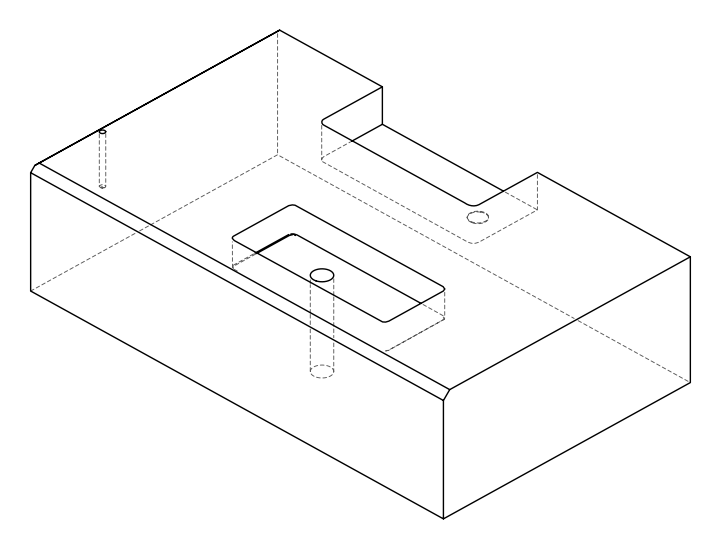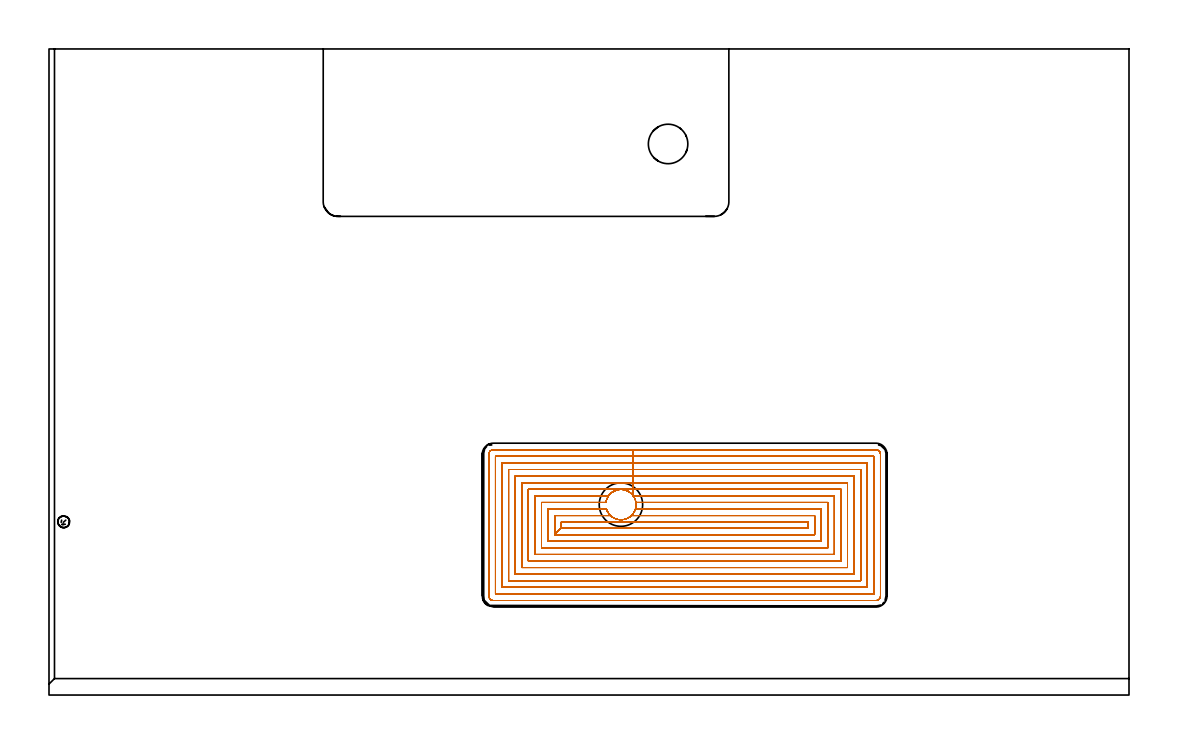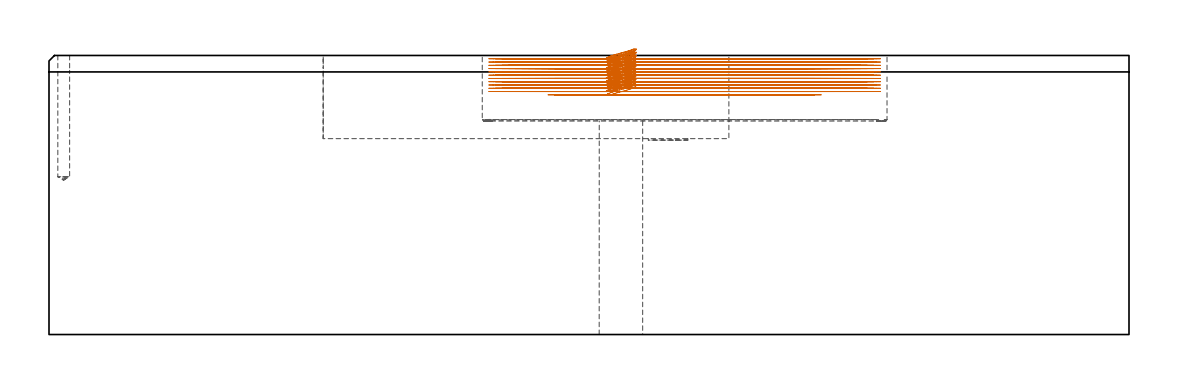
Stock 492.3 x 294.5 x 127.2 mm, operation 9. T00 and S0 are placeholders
(PLAN: 10 operations, 7 tool changes, 281.8 min)
(1 SPOT_DRILL | STEP1HOLE | NXT0321_9005460120000 | 0.06 min | 3551 mm3)
(2 SPOT_DRILL_1 | STEP1POCKET | NXT0321_9005460120000 | 0.03 min | 0 mm3)
(3 DRILL_THROUGH_HOLE_INTO_CENTER | STEP1HOLE | UGT0301_515 | 0.43 min | 10769 mm3)
(4 DRILL_TO_ENLARGE_THROUGH_HOLE | STEP1HOLE | UGT0301_264 | 0.43 min | 24774 mm3)
(5 DRILL_BLIND_HOLE_INTO_CENTER | STEP1POCKET | UGT0301_449 | 0.24 min | 1255 mm3)
(6 INDEXABLE_INSERT_DRILL_BLIND_HOLE_FROM_SOLID | STEP1POCKET_1 | NXT0302_007 | 0.02 min | 9822 mm3)
(7 AREA_MILL | FG_CHAMFER_SURFACE | UGT0205_001 | 2.46 min | 910 mm3)
(8 AREA_MILL_1 | FG_CHAMFER_SURFACE_1 | UGT0205_001 | 12.01 min | 13834 mm3)
(9 MILL_RECTANGULAR_POCKET | POCKET_RECTANGULAR_STRAIGHT | UGT0201_084 | Follow Part, ap 1.5, ae 75% | 178.77 min | 402098 mm3)
(10 MILL_SLOT | SLOT_PARTIAL_RECTANGULAR | NXT0201_011 | Follow Part, ap 3, ae 75% | 87.36 min | 524375 mm3)
(TOOL NXT0321_9005460120000 | NC Spot Drill, 142deg, 12mm, Carbide, Uncoated | D12 PA142 FL30 Z2)
(TOOL UGT0301_515 | Carbide Drill 12.0 mm | D12 PA118 FL101 Z2)
(TOOL UGT0301_264 | Twist Drill 19.8 mm | D19.8 PA118 FL140 Z2)
(TOOL UGT0301_449 | Carbide Drill 5.4 mm | D5.4 PA118 FL57 Z2)
(TOOL NXT0302_007 | Index. Insert Drill 18mm [880-D1800L25-05] | D18 PA176 FL90 Z2)
(TOOL UGT0205_001 | Chamfer Mill 20 x 3 x 45 deg. | D20 FL50 Z2)
(TOOL UGT0201_084 | End mill 6 mm | D6 R1 FL30 Z4)
(TOOL NXT0201_011 | ENDMILL 12mm [2P460-1200-NA 1630] | D12 FL38 Z6)
(OP 9 MILL_RECTANGULAR_POCKET, part 1 of 2)
G17 G21 G94 G90
T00 M6
G54
G17 G0 G90 X267.559 Y87.498 S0 M3
G43 Z137.2 H0
Z130.2
G94 G1 X267.581 Y87.35 Z130.16 F250.
X267.588 Y86.344 Z129.89
X267.45 Y85.346 Z129.62
X267.17 Y84.379 Z129.351
X266.999 Y83.985 Z129.236
X266.589 Y83.21 Z129.001
X266.344 Y82.833 Z128.88
X266.159 Y82.583 Z128.797
X265.618 Y81.961 Z128.576
X265.56 Y81.903 Z128.554
X264.945 Y81.363 Z128.335
X264.708 Y81.185 Z128.255
X264.318 Y80.928 Z128.13
X263.535 Y80.51 Z127.892
X263.323 Y80.416 Z127.83
X263.105 Y80.335 Z127.768
X262.754 Y80.207 Z127.668
X261.858 Y79.995 Z127.421
X260.941 Y79.902 Z127.174
X260.021 Y79.931 Z126.927
X259.163 Y80.069 Z126.694
X258.803 Y80.17 Z126.594
X258.051 Y80.43 Z126.381
X257.944 Y80.475 Z126.35
X257.453 Y80.716 Z126.203
X256.724 Y81.165 Z125.974
X256.005 Y81.745 Z125.726
X255.947 Y81.8 Z125.705
X230.5 F500.
Y73.1
X233.5 Y76.1
X346.
Y78.8
X233.5
Y76.1
X230.5 Y73.1
X349.
Y81.8
X265.443
G0 X267.015 Y84.022 Z130.2
G1 X266.999 Y83.985 Z130.189 F250.
X266.589 Y83.21 Z129.954
X266.344 Y82.833 Z129.834
X266.159 Y82.583 Z129.75
X265.618 Y81.961 Z129.53
X265.56 Y81.903 Z129.507
X264.945 Y81.363 Z129.288
X264.708 Y81.185 Z129.209
X264.318 Y80.928 Z129.084
X263.535 Y80.51 Z128.846
X263.323 Y80.416 Z128.784
X263.105 Y80.335 Z128.721
X262.754 Y80.207 Z128.621
X261.858 Y79.995 Z128.374
X260.941 Y79.902 Z128.128
X260.021 Y79.931 Z127.881
X259.163 Y80.069 Z127.648
X258.803 Y80.17 Z127.548
X258.051 Y80.43 Z127.334
X257.944 Y80.475 Z127.304
X257.453 Y80.716 Z127.157
X256.724 Y81.165 Z126.928
X256.005 Y81.745 Z126.68
X255.922 Y81.823 Z126.65
X255.31 Y82.493 Z126.406
X254.697 Y83.399 Z126.113
X254.439 Y83.907 Z125.96
X254.155 Y84.627 Z125.753
X254.105 Y84.8 Z125.705
X227.5 F500.
Y70.1
X352.
Y84.8
X267.3
G0 X266.519 Y90.48 Z130.2
G1 X266.342 Y90.766 Z130.11 F250.
X265.717 Y91.535 Z129.844
X265.003 Y92.189 Z129.585
X264.243 Y92.718 Z129.337
X263.633 Y93.043 Z129.151
X262.914 Y93.331 Z128.944
X262.56 Y93.45 Z128.844
X261.997 Y93.581 Z128.689
X261.426 Y93.666 Z128.534
X261.052 Y93.685 Z128.434
X260.679 Y93.705 Z128.334
X259.63 Y93.624 Z128.052
X258.828 Y93.438 Z127.831
X258.117 Y93.194 Z127.63
X257.413 Y92.863 Z127.421
X256.713 Y92.428 Z127.201
X256.533 Y92.301 Z127.142
X256.362 Y92.163 Z127.083
X256.074 Y91.93 Z126.983
X255.686 Y91.552 Z126.838
X255.328 Y91.143 Z126.693
X255.093 Y90.817 Z126.585
X254.665 Y90.14 Z126.37
X254.32 Y89.416 Z126.155
X254.179 Y89.073 Z126.056
X253.931 Y88.167 Z125.804
X253.877 Y87.8 Z125.705
X224.5 F500.
Y67.1
X355.
Y87.8
X267.521
G0 X267.57 Y87.423 Z130.2
G1 X267.43 Y88.346 Z129.95 F250.
X267.32 Y88.731 Z129.843
X267.059 Y89.476 Z129.631
X266.758 Y90.096 Z129.446
X266.342 Y90.766 Z129.235
X265.717 Y91.535 Z128.97
X265.003 Y92.189 Z128.71
X264.243 Y92.718 Z128.462
X263.633 Y93.043 Z128.277
X262.914 Y93.331 Z128.069
X262.56 Y93.45 Z127.969
X261.997 Y93.581 Z127.814
X261.426 Y93.666 Z127.66
X261.052 Y93.685 Z127.559
X260.679 Y93.705 Z127.459
X259.63 Y93.624 Z127.177
X258.828 Y93.438 Z126.957
X258.117 Y93.194 Z126.755
X257.413 Y92.863 Z126.547
X256.713 Y92.428 Z126.326
X256.533 Y92.301 Z126.267
X256.362 Y92.163 Z126.208
X256.074 Y91.93 Z126.109
X255.686 Y91.552 Z125.963
X255.328 Y91.143 Z125.818
X255.093 Y90.817 Z125.71
X255.083 Y90.8 Z125.705
X221.5 F500.
Y64.1
X358.
Y90.8
X266.314
Y93.8
X218.5
Y61.1
X361.
Y93.8
X266.314
Y96.8
X215.5
Y58.1
X364.
Y96.8
X266.314
Y99.8
X212.5
Y55.1
X367.
Y99.8
X266.314
Y102.8
X209.5
Y52.1
X370.
Y102.8
X266.314
Y105.8
X206.5
Y49.1
X373.
Y105.8
X266.314
Y108.8
X203.5
Y46.1
X376.
Y108.8
X266.314
Y111.8
X202.5
G3 X200.5 Y109.8 R2.
G1 Y45.1
G3 X202.5 Y43.1 R2.
G1 X377.
G3 X379. Y45.1 R2.
G1 Y109.8
G3 X377. Y111.8 R2.
G1 X266.314
X265.314
G0 X267.56 Y87.498 Z128.705
G1 X267.58 Y87.368 Z128.67 F250.
X267.588 Y86.352 Z128.397
X267.449 Y85.345 Z128.125
X267.166 Y84.369 Z127.853
X266.999 Y83.985 Z127.741
X266.589 Y83.21 Z127.506
X266.344 Y82.833 Z127.385
X266.159 Y82.583 Z127.302
X265.618 Y81.961 Z127.081
X265.56 Y81.903 Z127.059
X264.945 Y81.363 Z126.84
X264.708 Y81.185 Z126.76
X264.318 Y80.928 Z126.635
X263.535 Y80.51 Z126.397
X263.238 Y80.378 Z126.31
X262.93 Y80.274 Z126.223
X262.576 Y80.154 Z126.123
X261.833 Y79.99 Z125.919
X261.077 Y79.908 Z125.715
X260.317 Z125.512
X259.945 Y79.949 Z125.411
X259.573 Y79.989 Z125.311
X259.163 Y80.069 Z125.199
X258.803 Y80.17 Z125.099
X258.051 Y80.43 Z124.886
X257.944 Y80.475 Z124.855
X257.896 Y80.499 Z124.84
X257.453 Y80.716 Z124.708
X256.723 Y81.167 Z124.478
X256.005 Y81.745 Z124.231
X255.947 Y81.8 Z124.21
X230.5 F500.
Y73.1
X233.5 Y76.1
X346.
Y78.8
X233.5
Y76.1
X230.5 Y73.1
X349.
Y81.8
X265.443
G0 X267.015 Y84.021 Z128.705
G1 X266.999 Y83.985 Z128.694 F250.
X266.589 Y83.21 Z128.46
X266.344 Y82.833 Z128.339
X266.159 Y82.583 Z128.255
X265.618 Y81.961 Z128.035
X265.56 Y81.903 Z128.013
X264.945 Y81.363 Z127.794
X264.708 Y81.185 Z127.714
X264.318 Y80.928 Z127.589
X263.535 Y80.51 Z127.351
X263.238 Y80.378 Z127.264
X262.93 Y80.274 Z127.177
X262.576 Y80.154 Z127.077
X261.833 Y79.99 Z126.873
X261.077 Y79.908 Z126.669
X260.317 Z126.465
X259.945 Y79.949 Z126.365
X259.573 Y79.989 Z126.265
X259.163 Y80.069 Z126.153
X258.803 Y80.17 Z126.053
X258.051 Y80.43 Z125.839
X257.944 Y80.475 Z125.809
X257.896 Y80.499 Z125.794
X257.453 Y80.716 Z125.662
X256.723 Y81.167 Z125.432
X256.005 Y81.745 Z125.185
X255.922 Y81.823 Z125.155
X255.31 Y82.493 Z124.911
X254.758 Y83.295 Z124.651
X254.697 Y83.399 Z124.618
X254.439 Y83.907 Z124.466
X254.155 Y84.627 Z124.258
X254.105 Y84.8 Z124.21
X227.5 F500.
Y70.1
X352.
Y84.8
X267.3
G0 X266.52 Y90.479 Z128.705
G1 X266.342 Y90.766 Z128.614 F250.
X265.717 Y91.535 Z128.349
X265.006 Y92.186 Z128.091
X264.243 Y92.719 Z127.841
X264.016 Y92.85 Z127.771
X263.633 Y93.043 Z127.656
X262.914 Y93.331 Z127.449
X262.56 Y93.45 Z127.349
X261.595 Y93.646 Z127.085
X260.612 Y93.704 Z126.821
X259.63 Y93.624 Z126.557
X259.264 Y93.548 Z126.457
X258.828 Y93.438 Z126.336
X258.117 Y93.194 Z126.135
X257.413 Y92.863 Z125.926
X256.713 Y92.428 Z125.706
X256.411 Y92.215 Z125.606
X255.828 Y91.698 Z125.398
X255.308 Y91.118 Z125.189
X255.093 Y90.817 Z125.09
X254.665 Y90.14 Z124.875
X254.32 Y89.416 Z124.66
X254.179 Y89.073 Z124.561
X253.931 Y88.167 Z124.309
X253.877 Y87.8 Z124.21
X224.5 F500.
Y67.1
X355.
Y87.8
X267.521
G0 X267.571 Y87.423 Z128.705
G1 X267.424 Y88.372 Z128.448 F250.
X267.32 Y88.731 Z128.347
X267.059 Y89.476 Z128.136
X266.758 Y90.096 Z127.951
X266.342 Y90.766 Z127.74
X265.717 Y91.535 Z127.474
X265.006 Y92.186 Z127.216
X264.243 Y92.719 Z126.967
X264.016 Y92.85 Z126.896
X263.633 Y93.043 Z126.782
X262.914 Y93.331 Z126.574
X262.56 Y93.45 Z126.474
X261.595 Y93.646 Z126.21
X260.612 Y93.704 Z125.946
X259.63 Y93.624 Z125.682
X259.264 Y93.548 Z125.582
X258.828 Y93.438 Z125.462
X258.117 Y93.194 Z125.26
X257.413 Y92.863 Z125.052
X256.713 Y92.428 Z124.831
X256.411 Y92.215 Z124.732
X255.828 Y91.698 Z124.523
X255.308 Y91.118 Z124.314
X255.093 Y90.817 Z124.215
X255.083 Y90.8 Z124.21
X221.5 F500.
Y64.1
X358.
Y90.8
X266.314
Y93.8
X218.5
Y61.1
X361.
Y93.8
X266.314
Y96.8
X215.5
Y58.1
X364.
Y96.8
X266.314
Y99.8
X212.5
Y55.1
X367.
Y99.8
X266.314
Y102.8
X209.5
Y52.1
X370.
Y102.8
X266.314
Y105.8
X206.5
Y49.1
X373.
Y105.8
X266.314
Y108.8
X203.5
Y46.1
X376.
Y108.8
X266.314
Y111.8
X202.5
G3 X200.5 Y109.8 R2.
G1 Y45.1
G3 X202.5 Y43.1 R2.
G1 X377.
G3 X379. Y45.1 R2.
G1 Y109.8
G3 X377. Y111.8 R2.
G1 X266.314
X265.314
G0 X267.559 Y87.499 Z127.21
G1 X267.581 Y87.357 Z127.171 F250.
X267.587 Y86.329 Z126.896
X267.442 Y85.312 Z126.621
X267.15 Y84.327 Z126.345
X266.999 Y83.985 Z126.245
X266.589 Y83.21 Z126.01
X266.344 Y82.833 Z125.89
X266.158 Y82.582 Z125.806
X265.625 Y81.969 Z125.589
X265.56 Y81.903 Z125.564
X264.945 Y81.363 Z125.344
X264.708 Y81.185 Z125.265
X264.317 Y80.928 Z125.14
X263.541 Y80.512 Z124.904
X263.199 Y80.36 Z124.803
X262.217 Y80.065 Z124.529
X261.202 Y79.916 Z124.254
X260.176 Y79.917 Z123.979
X259.162 Y80.069 Z123.704
X258.802 Y80.17 Z123.604
X258.061 Y80.426 Z123.394
X257.944 Y80.475 Z123.36
X257.454 Y80.715 Z123.213
X256.721 Y81.169 Z122.983
X256.005 Y81.745 Z122.736
X255.947 Y81.8 Z122.715
X230.5 F500.
Y73.1
X233.5 Y76.1
X346.
Y78.8
X233.5
Y76.1
X230.5 Y73.1
X349.
Y81.8
X265.443
G0 X267.015 Y84.022 Z127.21
G1 X266.999 Y83.985 Z127.199 F250.
X266.589 Y83.21 Z126.964
X266.344 Y82.833 Z126.843
X266.158 Y82.582 Z126.76
X265.625 Y81.969 Z126.542
X265.56 Y81.903 Z126.517
X264.945 Y81.363 Z126.298
X264.708 Y81.185 Z126.219
X264.317 Y80.928 Z126.093
X263.541 Y80.512 Z125.857
X263.199 Y80.36 Z125.757
X262.217 Y80.065 Z125.482
X261.202 Y79.916 Z125.207
X260.176 Y79.917 Z124.933
X259.162 Y80.069 Z124.658
X258.802 Y80.17 Z124.558
X258.061 Y80.426 Z124.348
X257.944 Y80.475 Z124.314
X257.454 Y80.715 Z124.167
X256.721 Y81.169 Z123.936
X256.005 Y81.745 Z123.69
X255.922 Y81.824 Z123.659
X255.325 Y82.475 Z123.423
X255.31 Y82.493 Z123.416
X254.758 Y83.295 Z123.156
X254.697 Y83.399 Z123.123
X254.439 Y83.907 Z122.971
X254.155 Y84.627 Z122.763
X254.105 Y84.8 Z122.715
X227.5 F500.
Y70.1
X352.
Y84.8
X267.3
G0 X266.519 Y90.479 Z127.21
G1 X266.342 Y90.766 Z127.12 F250.
X265.715 Y91.538 Z126.853
X265.007 Y92.186 Z126.596
X264.243 Y92.719 Z126.346
X264.016 Y92.85 Z126.276
X263.633 Y93.043 Z126.161
X262.914 Y93.331 Z125.954
X262.56 Y93.45 Z125.854
X261.595 Y93.646 Z125.59
X260.612 Y93.704 Z125.326
X259.63 Y93.624 Z125.062
X259.264 Y93.548 Z124.962
X258.828 Y93.438 Z124.841
X258.117 Y93.194 Z124.64
X257.413 Y92.863 Z124.431
X256.713 Y92.428 Z124.211
X256.411 Y92.215 Z124.111
X255.828 Y91.698 Z123.903
X255.308 Y91.118 Z123.694
X255.093 Y90.817 Z123.595
X254.665 Y90.14 Z123.38
X254.32 Y89.416 Z123.165
X254.179 Y89.073 Z123.066
X253.931 Y88.167 Z122.814
X253.877 Y87.8 Z122.715
X224.5 F500.
Y67.1
X355.
Y87.8
X267.521
G0 X267.57 Y87.423 Z127.21
G1 X267.424 Y88.372 Z126.953 F250.
X267.32 Y88.731 Z126.852
X267.058 Y89.478 Z126.64
X266.758 Y90.095 Z126.456
X266.342 Y90.766 Z126.245
X265.715 Y91.538 Z125.978
X265.007 Y92.186 Z125.721
X264.243 Y92.719 Z125.472
X264.016 Y92.85 Z125.401
X263.633 Y93.043 Z125.287
X262.914 Y93.331 Z125.079
X262.56 Y93.45 Z124.979
X261.595 Y93.646 Z124.715
X260.612 Y93.704 Z124.451
X259.63 Y93.624 Z124.187
X259.264 Y93.548 Z124.087
X258.828 Y93.438 Z123.967
X258.117 Y93.194 Z123.765
X257.413 Y92.863 Z123.557
X256.713 Y92.428 Z123.336
X256.411 Y92.215 Z123.237
X255.828 Y91.698 Z123.028
X255.308 Y91.118 Z122.819
X255.093 Y90.817 Z122.72
X255.083 Y90.8 Z122.715
X221.5 F500.
Y64.1
X358.
Y90.8
X266.314
Y93.8
X218.5
Y61.1
X361.
Y93.8
X266.314
Y96.8
X215.5
Y58.1
X364.
Y96.8
X266.314
Y99.8
X212.5
Y55.1
X367.
Y99.8
X266.314
Y102.8
X209.5
Y52.1
X370.
Y102.8
X266.314
Y105.8
X206.5
Y49.1
X373.
Y105.8
X266.314
Y108.8
X203.5
Y46.1
X376.
Y108.8
X266.314
Y111.8
X202.5
G3 X200.5 Y109.8 R2.
G1 Y45.1
G3 X202.5 Y43.1 R2.
G1 X377.
G3 X379. Y45.1 R2.
G1 Y109.8
G3 X377. Y111.8 R2.
G1 X266.314
X265.314
G0 X267.559 Y87.499 Z125.715
G1 X267.581 Y87.357 Z125.676 F250.
X267.587 Y86.329 Z125.401
X267.442 Y85.312 Z125.126
X267.15 Y84.327 Z124.85
X266.999 Y83.985 Z124.75
X266.589 Y83.21 Z124.515
X266.344 Y82.833 Z124.395
X266.158 Y82.582 Z124.311
X265.625 Y81.969 Z124.094
X265.56 Y81.903 Z124.069
X264.945 Y81.363 Z123.849
X264.708 Y81.185 Z123.77
X264.317 Y80.928 Z123.645
X263.541 Y80.512 Z123.409
X263.199 Y80.36 Z123.308
X262.217 Y80.065 Z123.034
X261.202 Y79.916 Z122.759
X260.176 Y79.917 Z122.484
X259.162 Y80.069 Z122.209
X258.802 Y80.17 Z122.109
X258.061 Y80.426 Z121.899
X257.944 Y80.475 Z121.865
X257.454 Y80.715 Z121.718
X256.721 Y81.169 Z121.488
X256.005 Y81.745 Z121.241
X255.947 Y81.8 Z121.22
X230.5 F500.
Y73.1
X233.5 Y76.1
X346.
Y78.8
X233.5
Y76.1
X230.5 Y73.1
X349.
Y81.8
X265.443
G0 X267.015 Y84.022 Z125.715
G1 X266.999 Y83.985 Z125.704 F250.
X266.589 Y83.21 Z125.469
X266.344 Y82.833 Z125.348
X266.158 Y82.582 Z125.265
X265.625 Y81.969 Z125.047
X265.56 Y81.903 Z125.022
X264.945 Y81.363 Z124.803
X264.708 Y81.185 Z124.724
X264.317 Y80.928 Z124.598
X263.541 Y80.512 Z124.362
X263.199 Y80.36 Z124.262
X262.217 Y80.065 Z123.987
X261.202 Y79.916 Z123.712
X260.176 Y79.917 Z123.438
X259.162 Y80.069 Z123.163
X258.802 Y80.17 Z123.063
X258.061 Y80.426 Z122.853
X257.944 Y80.475 Z122.819
X257.454 Y80.715 Z122.672
X256.721 Y81.169 Z122.441
X256.005 Y81.745 Z122.195
X255.922 Y81.824 Z122.164
X255.325 Y82.475 Z121.928
X255.31 Y82.493 Z121.921
X254.758 Y83.295 Z121.661
X254.697 Y83.399 Z121.628
X254.439 Y83.907 Z121.476
X254.155 Y84.627 Z121.268
X254.105 Y84.8 Z121.22
X227.5 F500.
Y70.1
X352.
Y84.8
X267.3
G0 X266.519 Y90.479 Z125.715
G1 X266.342 Y90.766 Z125.625 F250.
X265.715 Y91.538 Z125.358
X265.002 Y92.19 Z125.099
X264.244 Y92.718 Z124.852
X264.016 Y92.85 Z124.781
X263.633 Y93.043 Z124.666
X262.914 Y93.331 Z124.459
X262.56 Y93.45 Z124.359
X261.595 Y93.646 Z124.095
X260.612 Y93.704 Z123.831
X259.63 Y93.624 Z123.567
X259.264 Y93.548 Z123.467
X258.828 Y93.438 Z123.346
X258.117 Y93.194 Z123.145
X257.413 Y92.863 Z122.936
X256.713 Y92.428 Z122.716
X256.411 Y92.215 Z122.616
X255.828 Y91.698 Z122.408
X255.308 Y91.118 Z122.199
X255.093 Y90.817 Z122.1
X254.665 Y90.14 Z121.885
X254.32 Y89.416 Z121.67
X254.179 Y89.073 Z121.571
X253.931 Y88.167 Z121.319
X253.877 Y87.8 Z121.22
X224.5 F500.
Y67.1
X355.
Y87.8
X267.521
G0 X267.57 Y87.423 Z125.715
G1 X267.424 Y88.372 Z125.458 F250.
X267.32 Y88.731 Z125.358
X267.058 Y89.478 Z125.145
X266.758 Y90.095 Z124.961
X266.342 Y90.766 Z124.75
X265.715 Y91.538 Z124.483
X265.002 Y92.19 Z124.225
X264.244 Y92.718 Z123.977
X264.016 Y92.85 Z123.906
X263.633 Y93.043 Z123.792
X262.914 Y93.331 Z123.584
X262.56 Y93.45 Z123.484
X261.595 Y93.646 Z123.22
X260.612 Y93.704 Z122.956
X259.63 Y93.624 Z122.692
X259.264 Y93.548 Z122.592
X258.828 Y93.438 Z122.472
X258.117 Y93.194 Z122.27
X257.413 Y92.863 Z122.062
X256.713 Y92.428 Z121.841
X256.411 Y92.215 Z121.742
X255.828 Y91.698 Z121.533
X255.308 Y91.118 Z121.324
X255.093 Y90.817 Z121.225
X255.083 Y90.8 Z121.22
X221.5 F500.
Y64.1
X358.
Y90.8
X266.314
Y93.8
X218.5
Y61.1
X361.
Y93.8
X266.314
Y96.8
X215.5
Y58.1
X364.
Y96.8
X266.314
Y99.8
X212.5
Y55.1
X367.
Y99.8
X266.314
Y102.8
X209.5
Y52.1
X370.
Y102.8
X266.314
Y105.8
X206.5
Y49.1
X373.
Y105.8
X266.314
Y108.8
X203.5
Y46.1
X376.
Y108.8
X266.314
Y111.8
X202.5
G3 X200.5 Y109.8 R2.
G1 Y45.1
G3 X202.5 Y43.1 R2.
G1 X377.
G3 X379. Y45.1 R2.
G1 Y109.8
G3 X377. Y111.8 R2.
G1 X266.314
X265.314
G0 X267.559 Y87.499 Z124.22
G1 X267.581 Y87.357 Z124.181 F250.
X267.587 Y86.329 Z123.906
X267.442 Y85.312 Z123.631
X267.15 Y84.327 Z123.355
X266.999 Y83.985 Z123.255
X266.589 Y83.21 Z123.02
X266.344 Y82.833 Z122.9
X266.158 Y82.582 Z122.816
X265.625 Y81.969 Z122.599
X265.56 Y81.903 Z122.574
X264.945 Y81.363 Z122.354
X264.708 Y81.185 Z122.275
X264.317 Y80.928 Z122.15
X263.541 Y80.512 Z121.914
X263.199 Y80.36 Z121.813
X262.217 Y80.065 Z121.539
X261.202 Y79.916 Z121.264
X260.176 Y79.917 Z120.989
X259.162 Y80.069 Z120.714
X258.802 Y80.17 Z120.614
X258.061 Y80.426 Z120.404
X257.944 Y80.475 Z120.37
X257.452 Y80.716 Z120.223
X256.725 Y81.165 Z119.994
X256.005 Y81.745 Z119.746
X255.947 Y81.8 Z119.725
X230.5 F500.
Y73.1
X233.5 Y76.1
X346.
Y78.8
X233.5
Y76.1
X230.5 Y73.1
X349.
Y81.8
X265.443
G0 X267.015 Y84.022 Z124.22
G1 X266.999 Y83.985 Z124.209 F250.
X266.589 Y83.21 Z123.974
X266.344 Y82.833 Z123.853
X266.158 Y82.582 Z123.77
X265.625 Y81.969 Z123.552
X265.56 Y81.903 Z123.527
X264.945 Y81.363 Z123.308
X264.708 Y81.185 Z123.229
X264.317 Y80.928 Z123.103
X263.541 Y80.512 Z122.867
X263.199 Y80.36 Z122.767
X262.217 Y80.065 Z122.492
X261.202 Y79.916 Z122.217
X260.176 Y79.917 Z121.943
X259.162 Y80.069 Z121.668
X258.802 Y80.17 Z121.568
X258.061 Y80.426 Z121.358
X257.944 Y80.475 Z121.324
X257.452 Y80.716 Z121.177
X256.725 Y81.165 Z120.948
X256.005 Y81.745 Z120.7
X255.922 Y81.824 Z120.669
X255.325 Y82.475 Z120.433
X255.31 Y82.493 Z120.426
X254.758 Y83.295 Z120.166
X254.697 Y83.399 Z120.133
X254.439 Y83.907 Z119.981
X254.155 Y84.627 Z119.773
X254.105 Y84.8 Z119.725
X227.5 F500.
Y70.1
X352.
Y84.8
X267.3
G0 X266.519 Y90.479 Z124.22
G1 X266.342 Y90.766 Z124.13 F250.
X265.715 Y91.538 Z123.863
X265.002 Y92.19 Z123.604
X264.244 Y92.718 Z123.357
X264.016 Y92.85 Z123.286
X263.633 Y93.043 Z123.171
X262.914 Y93.331 Z122.964
X262.56 Y93.45 Z122.864
X261.595 Y93.646 Z122.6
X260.612 Y93.704 Z122.336
X259.63 Y93.624 Z122.072
X259.264 Y93.548 Z121.972
X258.828 Y93.438 Z121.851
X258.117 Y93.194 Z121.65
X257.413 Y92.863 Z121.441
X256.713 Y92.428 Z121.221
X256.411 Y92.215 Z121.121
X255.828 Y91.698 Z120.913
X255.308 Y91.118 Z120.704
X255.093 Y90.817 Z120.605
X254.665 Y90.14 Z120.39
X254.32 Y89.416 Z120.175
X254.179 Y89.073 Z120.076
X253.931 Y88.167 Z119.824
X253.877 Y87.8 Z119.725
X224.5 F500.
Y67.1
X355.
Y87.8
X267.521
G0 X267.57 Y87.423 Z124.22
G1 X267.424 Y88.372 Z123.963 F250.
X267.32 Y88.731 Z123.863
X267.058 Y89.478 Z123.65
X266.758 Y90.095 Z123.466
X266.342 Y90.766 Z123.255
X265.715 Y91.538 Z122.988
X265.002 Y92.19 Z122.73
X264.244 Y92.718 Z122.482
X264.016 Y92.85 Z122.411
X263.633 Y93.043 Z122.297
X262.914 Y93.331 Z122.089
X262.56 Y93.45 Z121.989
X261.595 Y93.646 Z121.725
X260.612 Y93.704 Z121.461
X259.63 Y93.624 Z121.197
X259.264 Y93.548 Z121.097
X258.828 Y93.438 Z120.977
X258.117 Y93.194 Z120.775
X257.413 Y92.863 Z120.567
X256.713 Y92.428 Z120.346
X256.411 Y92.215 Z120.247
X255.828 Y91.698 Z120.038
X255.308 Y91.118 Z119.829
X255.093 Y90.817 Z119.73
X255.083 Y90.8 Z119.725
X221.5 F500.
Y64.1
X358.
Y90.8
X266.314
Y93.8
X218.5
Y61.1
X361.
Y93.8
X266.314
Y96.8
X215.5
Y58.1
X364.
Y96.8
X266.314
Y99.8
X212.5
Y55.1
X367.
Y99.8
X266.314
Y102.8
X209.5
Y52.1
X370.
Y102.8
X266.314
Y105.8
X206.5
Y49.1
X373.
Y105.8
X266.314
Y108.8
X203.5
Y46.1
X376.
Y108.8
X266.314
Y111.8
X202.5
G3 X200.5 Y109.8 R2.
G1 Y45.1
G3 X202.5 Y43.1 R2.
G1 X377.
G3 X379. Y45.1 R2.
G1 Y109.8
G3 X377. Y111.8 R2.
G1 X266.314
X265.314
G0 X267.559 Y87.499 Z122.725
G1 X267.581 Y87.357 Z122.686 F250.
X267.587 Y86.329 Z122.411
X267.442 Y85.312 Z122.136
X267.15 Y84.327 Z121.86
X266.999 Y83.985 Z121.76
X266.589 Y83.21 Z121.525
X266.344 Y82.833 Z121.405
X266.158 Y82.582 Z121.321
X265.625 Y81.969 Z121.104
X265.56 Y81.903 Z121.079
X264.945 Y81.363 Z120.859
X264.708 Y81.185 Z120.78
X264.317 Y80.928 Z120.655
X263.541 Y80.512 Z120.419
X263.199 Y80.36 Z120.318
X262.217 Y80.065 Z120.044
X261.202 Y79.916 Z119.769
X260.176 Y79.917 Z119.494
X259.162 Y80.069 Z119.219
X258.802 Y80.17 Z119.119
X258.061 Y80.426 Z118.909
X257.944 Y80.475 Z118.875
X257.452 Y80.716 Z118.728
X256.725 Y81.165 Z118.499
X256.005 Y81.745 Z118.251
X255.947 Y81.8 Z118.23
X230.5 F500.
Y73.1
X233.5 Y76.1
X346.
Y78.8
X233.5
Y76.1
X230.5 Y73.1
X349.
Y81.8
X265.443
G0 X267.015 Y84.022 Z122.725
G1 X266.999 Y83.985 Z122.714 F250.
X266.589 Y83.21 Z122.479
X266.344 Y82.833 Z122.358
X266.158 Y82.582 Z122.275
X265.625 Y81.969 Z122.057
X265.56 Y81.903 Z122.032
X264.945 Y81.363 Z121.813
X264.708 Y81.185 Z121.734
X264.317 Y80.928 Z121.608
X263.541 Y80.512 Z121.372
X263.199 Y80.36 Z121.272
X262.217 Y80.065 Z120.997
X261.202 Y79.916 Z120.722
X260.176 Y79.917 Z120.448
X259.162 Y80.069 Z120.173
X258.802 Y80.17 Z120.073
X258.061 Y80.426 Z119.863
X257.944 Y80.475 Z119.829
X257.452 Y80.716 Z119.682
X256.725 Y81.165 Z119.453
X256.005 Y81.745 Z119.205
X255.922 Y81.824 Z119.174
X255.325 Y82.475 Z118.938
X255.31 Y82.493 Z118.931
X254.758 Y83.295 Z118.671
X254.697 Y83.399 Z118.638
X254.439 Y83.907 Z118.486
X254.155 Y84.627 Z118.278
X254.105 Y84.8 Z118.23
X227.5 F500.
Y70.1
X352.
Y84.8
X267.3
G0 X266.519 Y90.479 Z122.725
G1 X266.342 Y90.766 Z122.635 F250.
X265.715 Y91.538 Z122.368
X265.002 Y92.19 Z122.109
X264.244 Y92.718 Z121.862
X264.016 Y92.85 Z121.791
X263.633 Y93.043 Z121.676
X262.914 Y93.331 Z121.469
X262.56 Y93.45 Z121.369
X261.595 Y93.646 Z121.105
X260.612 Y93.704 Z120.841
X259.63 Y93.624 Z120.577
X259.264 Y93.548 Z120.477
X258.828 Y93.438 Z120.356
X258.117 Y93.194 Z120.155
X257.413 Y92.863 Z119.946
X256.713 Y92.428 Z119.726
X256.411 Y92.215 Z119.626
X255.828 Y91.698 Z119.418
X255.308 Y91.118 Z119.209
X255.093 Y90.817 Z119.11
X254.665 Y90.14 Z118.895
X254.32 Y89.416 Z118.68
X254.179 Y89.073 Z118.581
X253.931 Y88.167 Z118.329
X253.877 Y87.8 Z118.23
X224.5 F500.
Y67.1
X355.
Y87.8
X267.521
G0 X267.57 Y87.423 Z122.725
G1 X267.424 Y88.372 Z122.468 F250.
X267.32 Y88.731 Z122.368
X267.058 Y89.478 Z122.155
X266.758 Y90.095 Z121.971
X266.342 Y90.766 Z121.76
X265.715 Y91.538 Z121.493
X265.002 Y92.19 Z121.235
X264.244 Y92.718 Z120.987
X264.016 Y92.85 Z120.916
X263.633 Y93.043 Z120.802
X262.914 Y93.331 Z120.594
X262.56 Y93.45 Z120.494
X261.595 Y93.646 Z120.23
X260.612 Y93.704 Z119.966
X259.63 Y93.624 Z119.702
X259.264 Y93.548 Z119.602
X258.828 Y93.438 Z119.482
X258.117 Y93.194 Z119.28
X257.413 Y92.863 Z119.072
X256.713 Y92.428 Z118.851
X256.411 Y92.215 Z118.752
X255.828 Y91.698 Z118.543
X255.308 Y91.118 Z118.334
X255.093 Y90.817 Z118.235
X255.083 Y90.8 Z118.23
X221.5 F500.
Y64.1
X358.
Y90.8
X266.314
Y93.8
X218.5
Y61.1
X361.
Y93.8
X266.314
Y96.8
X215.5
Y58.1
X364.
Y96.8
X266.314
Y99.8
X212.5
Y55.1
X367.
Y99.8
X266.314
Y102.8
X209.5
Y52.1
X370.
Y102.8
X266.314
Y105.8
X206.5
Y49.1
X373.
Y105.8
X266.314
Y108.8
X203.5
Y46.1
X376.
Y108.8
X266.314
Y111.8
X202.5
G3 X200.5 Y109.8 R2.
G1 Y45.1
G3 X202.5 Y43.1 R2.
G1 X377.
G3 X379. Y45.1 R2.
G1 Y109.8
G3 X377. Y111.8 R2.
G1 X266.314
X265.314
G0 X267.559 Y87.499 Z121.23
G1 X267.581 Y87.357 Z121.191 F250.
X267.587 Y86.329 Z120.916
X267.442 Y85.312 Z120.641
X267.15 Y84.327 Z120.365
X266.999 Y83.985 Z120.265
X266.589 Y83.21 Z120.03
X266.344 Y82.833 Z119.91
X266.158 Y82.582 Z119.826
X265.625 Y81.969 Z119.609
X265.56 Y81.903 Z119.584
X264.945 Y81.363 Z119.364
X264.708 Y81.185 Z119.285
X264.317 Y80.928 Z119.16
X263.541 Y80.512 Z118.924
X263.199 Y80.36 Z118.823
X262.217 Y80.065 Z118.549
X261.202 Y79.916 Z118.274
X260.176 Y79.917 Z117.999
X259.162 Y80.069 Z117.724
X258.802 Y80.17 Z117.624
X258.061 Y80.426 Z117.414
X257.944 Y80.475 Z117.38
X257.452 Y80.716 Z117.233
X256.725 Y81.165 Z117.004
X256.005 Y81.745 Z116.756
X255.947 Y81.8 Z116.735
X230.5 F500.
Y73.1
X233.5 Y76.1
X346.
Y78.8
X233.5
Y76.1
X230.5 Y73.1
X349.
Y81.8
X265.443
G0 X267.015 Y84.022 Z121.23
G1 X266.999 Y83.985 Z121.219 F250.
X266.589 Y83.21 Z120.984
X266.344 Y82.833 Z120.863
X266.158 Y82.582 Z120.78
X265.625 Y81.969 Z120.562
X265.56 Y81.903 Z120.537
X264.945 Y81.363 Z120.318
X264.708 Y81.185 Z120.239
X264.317 Y80.928 Z120.113
X263.541 Y80.512 Z119.877
X263.199 Y80.36 Z119.777
X262.217 Y80.065 Z119.502
X261.202 Y79.916 Z119.227
X260.176 Y79.917 Z118.953
X259.162 Y80.069 Z118.678
X258.802 Y80.17 Z118.578
X258.061 Y80.426 Z118.368
X257.944 Y80.475 Z118.334
X257.452 Y80.716 Z118.187
X256.725 Y81.165 Z117.958
X256.005 Y81.745 Z117.71
X255.922 Y81.824 Z117.679
X255.325 Y82.475 Z117.443
X255.31 Y82.493 Z117.436
X254.758 Y83.295 Z117.176
X254.697 Y83.399 Z117.143
X254.439 Y83.907 Z116.991
X254.155 Y84.627 Z116.783
X254.105 Y84.8 Z116.735
X227.5 F500.
Y70.1
X352.
Y84.8
X267.3
G0 X266.519 Y90.479 Z121.23
G1 X266.342 Y90.766 Z121.14 F250.
X265.715 Y91.538 Z120.873
X265.002 Y92.19 Z120.614
X264.244 Y92.718 Z120.367
X264.016 Y92.85 Z120.296
X263.633 Y93.043 Z120.181
X262.914 Y93.331 Z119.974
X262.56 Y93.45 Z119.874
X261.595 Y93.646 Z119.61
X260.612 Y93.704 Z119.346
X259.63 Y93.624 Z119.082
X259.264 Y93.548 Z118.982
X258.828 Y93.438 Z118.861
X258.117 Y93.194 Z118.66
X257.413 Y92.863 Z118.451
X256.713 Y92.428 Z118.231
X256.411 Y92.215 Z118.131
X255.828 Y91.698 Z117.923
X255.308 Y91.118 Z117.714
X255.093 Y90.817 Z117.615
X254.665 Y90.14 Z117.4
X254.32 Y89.416 Z117.186
X254.179 Y89.073 Z117.086
X253.931 Y88.167 Z116.834
X253.877 Y87.8 Z116.735
X224.5 F500.
Y67.1
X355.
Y87.8
X267.521
G0 X267.57 Y87.423 Z121.23
G1 X267.424 Y88.372 Z120.973 F250.
X267.32 Y88.731 Z120.873
X267.058 Y89.478 Z120.66
X266.758 Y90.095 Z120.476
X266.342 Y90.766 Z120.265
X265.715 Y91.538 Z119.998
X265.002 Y92.19 Z119.74
X264.244 Y92.718 Z119.492
X264.016 Y92.85 Z119.421
X263.633 Y93.043 Z119.307
X262.914 Y93.331 Z119.099
X262.56 Y93.45 Z118.999
X261.595 Y93.646 Z118.735
X260.612 Y93.704 Z118.471
X259.63 Y93.624 Z118.207
X259.264 Y93.548 Z118.107
X258.828 Y93.438 Z117.987
X258.117 Y93.194 Z117.785
X257.413 Y92.863 Z117.577
X256.713 Y92.428 Z117.356
X256.411 Y92.215 Z117.257
X255.828 Y91.698 Z117.048
X255.308 Y91.118 Z116.839
X255.093 Y90.817 Z116.74
X255.083 Y90.8 Z116.735
X221.5 F500.
Y64.1
X358.
Y90.8
X266.314
Y93.8
X218.5
Y61.1
X361.
Y93.8
X266.314
Y96.8
X215.5
Y58.1
X364.
Y96.8
X266.314
Y99.8
X212.5
Y55.1
X367.
Y99.8
X266.314
Y102.8
X209.5
Y52.1
X370.
Y102.8
X266.314
Y105.8
X206.5
Y49.1
X373.
Y105.8
X266.314
Y108.8
X203.5
Y46.1
X376.
Y108.8
X266.314
Y111.8
X202.5
G3 X200.5 Y109.8 R2.
G1 Y45.1
G3 X202.5 Y43.1 R2.
G1 X377.
G3 X379. Y45.1 R2.
G1 Y109.8
G3 X377. Y111.8 R2.
G1 X266.314
X265.314
G0 X267.559 Y87.499 Z119.735
G1 X267.581 Y87.357 Z119.696 F250.
X267.587 Y86.329 Z119.421
X267.442 Y85.312 Z119.146
X267.15 Y84.327 Z118.87
X266.999 Y83.985 Z118.77
X266.589 Y83.21 Z118.535
X266.344 Y82.833 Z118.415
X266.158 Y82.582 Z118.331
X265.625 Y81.969 Z118.114
X265.56 Y81.903 Z118.089
X264.945 Y81.363 Z117.869
X264.708 Y81.185 Z117.79
X264.317 Y80.928 Z117.665
X263.541 Y80.512 Z117.429
X263.199 Y80.36 Z117.328
X262.217 Y80.065 Z117.054
X261.202 Y79.916 Z116.779
X260.176 Y79.917 Z116.504
X259.162 Y80.069 Z116.229
X258.802 Y80.17 Z116.129
X258.061 Y80.426 Z115.919
X257.944 Y80.475 Z115.885
X257.452 Y80.716 Z115.738
X256.725 Y81.165 Z115.509
X256.005 Y81.745 Z115.261
X255.947 Y81.8 Z115.24
X230.5 F500.
Y73.1
X233.5 Y76.1
X346.
Y78.8
X233.5
Y76.1
X230.5 Y73.1
X349.
Y81.8
X265.443
G0 X267.015 Y84.022 Z119.735
G1 X266.999 Y83.985 Z119.724 F250.
X266.589 Y83.21 Z119.489
X266.344 Y82.833 Z119.368
X266.158 Y82.582 Z119.285
X265.625 Y81.969 Z119.067
X265.56 Y81.903 Z119.042
X264.945 Y81.363 Z118.823
X264.708 Y81.185 Z118.744
X264.317 Y80.928 Z118.618
X263.541 Y80.512 Z118.382
X263.199 Y80.36 Z118.282
X262.217 Y80.065 Z118.007
X261.202 Y79.916 Z117.732
X260.176 Y79.917 Z117.458
X259.162 Y80.069 Z117.183
X258.802 Y80.17 Z117.083
X258.061 Y80.426 Z116.873
X257.944 Y80.475 Z116.839
X257.452 Y80.716 Z116.692
X256.725 Y81.165 Z116.463
X256.005 Y81.745 Z116.215
X255.922 Y81.824 Z116.184
X255.325 Y82.475 Z115.948
X255.31 Y82.493 Z115.941
X254.758 Y83.295 Z115.681
X254.697 Y83.399 Z115.648
X254.439 Y83.907 Z115.496
X254.155 Y84.627 Z115.288
X254.105 Y84.8 Z115.24
X227.5 F500.
Y70.1
X352.
Y84.8
X267.3
G0 X266.519 Y90.479 Z119.735
G1 X266.342 Y90.766 Z119.645 F250.
X265.715 Y91.538 Z119.378
X265.002 Y92.19 Z119.119
X264.244 Y92.718 Z118.872
X264.016 Y92.85 Z118.801
X263.633 Y93.043 Z118.686
X262.914 Y93.331 Z118.479
X262.56 Y93.45 Z118.379
X261.595 Y93.646 Z118.115
X260.612 Y93.704 Z117.851
X259.63 Y93.624 Z117.587
X259.264 Y93.548 Z117.487
X258.828 Y93.438 Z117.366
X258.117 Y93.194 Z117.165
X257.419 Y92.865 Z116.958
X256.712 Y92.427 Z116.735
X256.41 Y92.214 Z116.636
X256.342 Y92.16 Z116.613
X256.068 Y91.912 Z116.514
X255.794 Y91.664 Z116.415
X255.308 Y91.118 Z116.219
X255.093 Y90.817 Z116.12
X254.665 Y90.14 Z115.905
X254.32 Y89.416 Z115.691
X254.179 Y89.073 Z115.591
X253.931 Y88.167 Z115.339
X253.877 Y87.8 Z115.24
X224.5 F500.
Y67.1
X355.
Y87.8
X267.521
G0 X267.57 Y87.423 Z119.735
G1 X267.424 Y88.372 Z119.478 F250.
X267.32 Y88.731 Z119.378
X267.058 Y89.478 Z119.165
X266.758 Y90.095 Z118.981
X266.342 Y90.766 Z118.77
X265.715 Y91.538 Z118.503
X265.002 Y92.19 Z118.245
X264.244 Y92.718 Z117.997
X264.016 Y92.85 Z117.926
X263.633 Y93.043 Z117.812
X262.914 Y93.331 Z117.604
X262.56 Y93.45 Z117.504
X261.595 Y93.646 Z117.24
X260.612 Y93.704 Z116.976
X259.63 Y93.624 Z116.712
X259.264 Y93.548 Z116.612
X258.828 Y93.438 Z116.492
X258.117 Y93.194 Z116.29
X257.419 Y92.865 Z116.083
X256.712 Y92.427 Z115.861
X256.41 Y92.214 Z115.762
X256.342 Y92.16 Z115.738
X256.068 Y91.912 Z115.639
X255.794 Y91.664 Z115.54
X255.308 Y91.118 Z115.344
X255.093 Y90.817 Z115.245
X255.083 Y90.8 Z115.24
X221.5 F500.
Y64.1
X358.
Y90.8
X266.314
Y93.8
X218.5
Y61.1
X361.
Y93.8
X266.314
Y96.8
X215.5
Y58.1
X364.
Y96.8
X266.314
Y99.8
X212.5
Y55.1
X367.
Y99.8
X266.314
Y102.8
X209.5
Y52.1
X370.
Y102.8
X266.314
Y105.8
X206.5
Y49.1
X373.
Y105.8
X266.314
Y108.8
X203.5
Y46.1
X376.
Y108.8
X266.314
Y111.8
X202.5
G3 X200.5 Y109.8 R2.
G1 Y45.1
G3 X202.5 Y43.1 R2.
G1 X377.
G3 X379. Y45.1 R2.
G1 Y109.8
G3 X377. Y111.8 R2.
G1 X266.314
X265.314
G0 X267.559 Y87.499 Z118.24
G1 X267.581 Y87.357 Z118.201 F250.
X267.587 Y86.329 Z117.926
X267.442 Y85.312 Z117.651
X267.15 Y84.327 Z117.375
X266.999 Y83.985 Z117.275
X266.589 Y83.21 Z117.04
X266.344 Y82.833 Z116.92
X266.158 Y82.582 Z116.836
X265.625 Y81.969 Z116.619
X265.56 Y81.903 Z116.594
X264.945 Y81.363 Z116.374
X264.708 Y81.185 Z116.295
X264.317 Y80.928 Z116.17
X263.541 Y80.512 Z115.934
X263.199 Y80.36 Z115.833
X262.217 Y80.065 Z115.559
X261.202 Y79.916 Z115.284
X260.176 Y79.917 Z115.009
X259.162 Y80.069 Z114.734
X258.802 Y80.17 Z114.634
X258.061 Y80.426 Z114.424
X257.944 Y80.475 Z114.39
X257.452 Y80.716 Z114.243
X256.725 Y81.165 Z114.014
X256.005 Y81.745 Z113.766
X255.947 Y81.8 Z113.745
X230.5 F500.
Y73.1
X233.5 Y76.1
X346.
Y78.8
X233.5
Y76.1
X230.5 Y73.1
X349.
Y81.8
X265.443
G0 X267.015 Y84.022 Z118.24
G1 X266.999 Y83.985 Z118.229 F250.
X266.589 Y83.21 Z117.994
X266.344 Y82.833 Z117.873
X266.158 Y82.582 Z117.79
X265.625 Y81.969 Z117.572
X265.56 Y81.903 Z117.547
X264.945 Y81.363 Z117.328
X264.708 Y81.185 Z117.249
X264.317 Y80.928 Z117.123
X263.541 Y80.512 Z116.887
X263.199 Y80.36 Z116.787
X262.217 Y80.065 Z116.512
X261.202 Y79.916 Z116.237
X260.176 Y79.917 Z115.963
X259.162 Y80.069 Z115.688
X258.802 Y80.17 Z115.588
X258.061 Y80.426 Z115.378
X257.944 Y80.475 Z115.344
X257.452 Y80.716 Z115.197
X256.725 Y81.165 Z114.968
X256.005 Y81.745 Z114.72
X255.922 Y81.824 Z114.689
X255.325 Y82.475 Z114.453
X255.31 Y82.493 Z114.446
X254.758 Y83.295 Z114.186
X254.697 Y83.399 Z114.153
X254.439 Y83.907 Z114.001
X254.155 Y84.627 Z113.793
X254.105 Y84.8 Z113.745
X227.5 F500.
Y70.1
X352.
Y84.8
X267.3
G0 X266.519 Y90.479 Z118.24
G1 X266.345 Y90.761 Z118.151 F250.
X265.715 Y91.538 Z117.883
X265.002 Y92.19 Z117.624
X264.244 Y92.718 Z117.377
X264.016 Y92.85 Z117.306
X263.633 Y93.043 Z117.191
X262.914 Y93.331 Z116.984
X262.56 Y93.45 Z116.884
X261.595 Y93.646 Z116.62
X260.612 Y93.704 Z116.356
X259.63 Y93.624 Z116.092
X259.264 Y93.548 Z115.992
X258.828 Y93.438 Z115.871
X258.117 Y93.194 Z115.67
X257.419 Y92.865 Z115.463
X256.712 Y92.427 Z115.24
X256.41 Y92.214 Z115.141
X256.343 Y92.16 Z115.118
X256.069 Y91.912 Z115.019
X255.795 Y91.664 Z114.92
X255.308 Y91.118 Z114.724
X255.093 Y90.817 Z114.625
X254.665 Y90.14 Z114.41
X254.32 Y89.416 Z114.196
X254.179 Y89.073 Z114.096
X253.931 Y88.167 Z113.844
X253.877 Y87.8 Z113.745
X224.5 F500.
Y67.1
X355.
Y87.8
X267.521
G0 X267.57 Y87.423 Z118.24
G1 X267.424 Y88.372 Z117.983 F250.
X267.32 Y88.731 Z117.883
X267.058 Y89.478 Z117.67
X266.758 Y90.095 Z117.486
X266.345 Y90.761 Z117.277
X265.715 Y91.538 Z117.008
X265.002 Y92.19 Z116.75
X264.244 Y92.718 Z116.502
X264.016 Y92.85 Z116.431
X263.633 Y93.043 Z116.317
X262.914 Y93.331 Z116.109
X262.56 Y93.45 Z116.009
X261.595 Y93.646 Z115.745
X260.612 Y93.704 Z115.481
X259.63 Y93.624 Z115.217
X259.264 Y93.548 Z115.117
X258.828 Y93.438 Z114.997
X258.117 Y93.194 Z114.795
X257.419 Y92.865 Z114.588
X256.712 Y92.427 Z114.366
X256.41 Y92.214 Z114.267
X256.343 Y92.16 Z114.244
X256.069 Y91.912 Z114.145
X255.795 Y91.664 Z114.045
X255.308 Y91.118 Z113.849
X255.093 Y90.817 Z113.75
X255.083 Y90.8 Z113.745
X221.5 F500.
Y64.1
X358.
Y90.8
X266.313
Y93.8
X218.5
Y61.1
X361.
Y93.8
X266.313
Y96.8
X215.5
Y58.1
X364.
Y96.8
X266.313
Y99.8
X212.5
Y55.1
X367.
Y99.8
X266.313
Y102.8
X209.5
Y52.1
X370.
Y102.8
X266.313
Y105.8
X206.5
Y49.1
X373.
Y105.8
X266.313
Y108.8
X203.5
Y46.1
X376.
Y108.8
X266.313
Y111.8
X202.5
G3 X200.5 Y109.8 R2.
G1 Y45.1
G3 X202.5 Y43.1 R2.
G1 X377.
G3 X379. Y45.1 R2.
G1 Y109.8
G3 X377. Y111.8 R2.
G1 X266.313
X265.313
G0 X267.559 Y87.499 Z116.745
G1 X267.581 Y87.357 Z116.706 F250.
X267.587 Y86.329 Z116.431
X267.442 Y85.312 Z116.156
X267.15 Y84.327 Z115.88
X266.999 Y83.985 Z115.78
X266.589 Y83.21 Z115.545
X266.344 Y82.833 Z115.425
X266.158 Y82.582 Z115.341
X265.625 Y81.969 Z115.124
X265.56 Y81.903 Z115.099
X264.945 Y81.363 Z114.879
X264.708 Y81.185 Z114.8
X264.317 Y80.928 Z114.675
X263.541 Y80.512 Z114.439
X263.199 Y80.36 Z114.338
X262.217 Y80.065 Z114.064
X261.202 Y79.916 Z113.789
X260.176 Y79.917 Z113.514
X259.162 Y80.069 Z113.239
X258.802 Y80.17 Z113.139
X258.061 Y80.426 Z112.929
X257.944 Y80.475 Z112.895
X257.452 Y80.716 Z112.748
X256.725 Y81.165 Z112.519
X256.005 Y81.745 Z112.271
X255.947 Y81.8 Z112.25
X230.5 F500.
Y73.1
X233.5 Y76.1
X346.
Y78.8
X233.5
Y76.1
X230.5 Y73.1
X349.
Y81.8
X265.443
G0 X267.015 Y84.022 Z116.745
G1 X266.999 Y83.985 Z116.734 F250.
X266.589 Y83.21 Z116.499
X266.344 Y82.833 Z116.378
X266.158 Y82.582 Z116.295
X265.625 Y81.969 Z116.077
X265.56 Y81.903 Z116.052
X264.945 Y81.363 Z115.833
X264.708 Y81.185 Z115.754
X264.317 Y80.928 Z115.628
X263.541 Y80.512 Z115.392
X263.199 Y80.36 Z115.292
X262.217 Y80.065 Z115.017
X261.202 Y79.916 Z114.742
X260.176 Y79.917 Z114.468
X259.162 Y80.069 Z114.193
X258.802 Y80.17 Z114.093
X258.061 Y80.426 Z113.883
X257.944 Y80.475 Z113.849
X257.452 Y80.716 Z113.702
X256.725 Y81.165 Z113.473
X256.005 Y81.745 Z113.225
X255.922 Y81.824 Z113.194
X255.325 Y82.475 Z112.958
X255.31 Y82.493 Z112.951
X254.758 Y83.295 Z112.691
X254.697 Y83.399 Z112.658
X254.439 Y83.907 Z112.506
X254.155 Y84.627 Z112.298
X254.105 Y84.8 Z112.25
X227.5 F500.
Y70.1
X352.
Y84.8
X267.3
G0 X266.519 Y90.479 Z116.745
G1 X266.345 Y90.761 Z116.656 F250.
X265.715 Y91.538 Z116.388
X265.002 Y92.19 Z116.129
X264.244 Y92.718 Z115.882
X264.016 Y92.85 Z115.811
X263.633 Y93.043 Z115.696
X262.914 Y93.331 Z115.489
X262.56 Y93.45 Z115.389
X261.595 Y93.646 Z115.125
X260.612 Y93.704 Z114.861
X259.63 Y93.624 Z114.597
X259.264 Y93.548 Z114.497
X258.828 Y93.438 Z114.376
X258.117 Y93.194 Z114.175
X257.417 Y92.865 Z113.968
X256.712 Y92.428 Z113.745
X256.41 Y92.214 Z113.646
X256.347 Y92.163 Z113.624
X256.072 Y91.915 Z113.525
X255.798 Y91.667 Z113.426
X255.308 Y91.118 Z113.229
X255.093 Y90.817 Z113.13
X254.667 Y90.144 Z112.916
X254.32 Y89.415 Z112.7
X254.179 Y89.072 Z112.601
X253.931 Y88.167 Z112.349
X253.877 Y87.8 Z112.25
X224.5 F500.
Y67.1
X355.
Y87.8
X267.521
G0 X267.57 Y87.423 Z116.745
G1 X267.424 Y88.372 Z116.488 F250.
X267.32 Y88.731 Z116.388
X267.058 Y89.478 Z116.175
X266.758 Y90.095 Z115.991
X266.345 Y90.761 Z115.782
X265.715 Y91.538 Z115.513
X265.002 Y92.19 Z115.255
X264.244 Y92.718 Z115.007
X264.016 Y92.85 Z114.936
X263.633 Y93.043 Z114.822
X262.914 Y93.331 Z114.614
X262.56 Y93.45 Z114.514
X261.595 Y93.646 Z114.25
X260.612 Y93.704 Z113.986
X259.63 Y93.624 Z113.722
X259.264 Y93.548 Z113.622
X258.828 Y93.438 Z113.502
X258.117 Y93.194 Z113.3
X257.417 Y92.865 Z113.093
X256.712 Y92.428 Z112.871
X256.41 Y92.214 Z112.772
X256.347 Y92.163 Z112.75
X256.072 Y91.915 Z112.651
X255.798 Y91.667 Z112.552
X255.308 Y91.118 Z112.354
X255.093 Y90.817 Z112.255
X255.083 Y90.8 Z112.25
X221.5 F500.
Y64.1
X358.
Y90.8
X266.313
Y93.8
X218.5
Y61.1
X361.
Y93.8
X266.313
Y96.8
X215.5
Y58.1
X364.
Y96.8
X266.313
Y99.8
X212.5
Y55.1
X367.
Y99.8
X266.313
Y102.8
X209.5
Y52.1
X370.
Y102.8
X266.313
Y105.8
X206.5
Y49.1
X373.
Y105.8
X266.313
Y108.8
X203.5
Y46.1
X376.
Y108.8
X266.313
Y111.8
X202.5
G3 X200.5 Y109.8 R2.
G1 Y45.1
G3 X202.5 Y43.1 R2.
G1 X377.
G3 X379. Y45.1 R2.
G1 Y109.8
G3 X377. Y111.8 R2.
G1 X266.313
X265.313
G0 X267.567 Y87.498 Z115.25
G1 X267.601 Y86.652 Z115.023 F250.
X267.529 Y85.788 Z114.791
X267.351 Y84.941 Z114.559
X267.232 Y84.587 Z114.459
X267.13 Y84.281 Z114.372
X267. Y83.986 Z114.286
X266.585 Y83.203 Z114.048
X266.344 Y82.833 Z113.93
X266.158 Y82.582 Z113.846
X265.628 Y81.973 Z113.63
X265.553 Y81.897 Z113.601
X264.947 Y81.364 Z113.385
X264.702 Y81.181 Z113.303
X264.317 Y80.928 Z113.18
X264.153 Y80.84 Z113.13
X263.545 Y80.515 Z112.945
X263.242 Y80.379 Z112.856
X262.929 Y80.273 Z112.768
X262.574 Y80.154 Z112.667
X261.732 Y79.975 Z112.437
X260.873 Y79.9 Z112.206
X260.012 Y79.932 Z111.975
X259.162 Y80.069 Z111.744
X258.802 Y80.17 Z111.644
X258.064 Y80.425 Z111.435
X257.937 Y80.479 Z111.398
X257.452 Y80.716 Z111.253
X256.725 Y81.165 Z111.024
X256.005 Y81.745 Z110.776
X255.947 Y81.8 Z110.755
X230.5 F500.
Y73.1
X233.5 Y76.1
X346.
Y78.8
X233.5
Y76.1
X230.5 Y73.1
X349.
Y81.8
X265.443
G0 X267.015 Y84.022 Z115.25
G1 X267. Y83.986 Z115.24 F250.
X266.585 Y83.203 Z115.002
X266.344 Y82.833 Z114.884
X266.158 Y82.582 Z114.8
X265.628 Y81.973 Z114.584
X265.553 Y81.897 Z114.555
X264.947 Y81.364 Z114.339
X264.702 Y81.181 Z114.257
X264.317 Y80.928 Z114.134
X264.153 Y80.84 Z114.084
X263.545 Y80.515 Z113.899
X263.242 Y80.379 Z113.81
X262.929 Y80.273 Z113.721
X262.574 Y80.154 Z113.621
X261.732 Y79.975 Z113.39
X260.873 Y79.9 Z113.159
X260.012 Y79.932 Z112.929
X259.162 Y80.069 Z112.698
X258.802 Y80.17 Z112.598
X258.064 Y80.425 Z112.388
X257.937 Y80.479 Z112.352
X257.452 Y80.716 Z112.207
X256.725 Y81.165 Z111.978
X256.005 Y81.745 Z111.73
X255.922 Y81.824 Z111.699
X255.325 Y82.475 Z111.463
X255.311 Y82.493 Z111.457
X254.756 Y83.298 Z111.195
X254.697 Y83.399 Z111.163
X254.439 Y83.907 Z111.011
X254.155 Y84.627 Z110.803
X254.105 Y84.8 Z110.755
X227.5 F500.
Y70.1
X352.
Y84.8
X267.3
G0 X266.519 Y90.479 Z115.25
G1 X266.343 Y90.763 Z115.16 F250.
X265.715 Y91.538 Z114.893
X265.002 Y92.19 Z114.634
X264.927 Y92.242 Z114.61
X264.244 Y92.718 Z114.387
X264.02 Y92.847 Z114.318
X263.632 Y93.043 Z114.201
X262.914 Y93.331 Z113.994
X262.559 Y93.45 Z113.894
X261.684 Y93.634 Z113.654
X260.792 Y93.704 Z113.414
X259.899 Y93.66 Z113.174
X259.265 Y93.548 Z113.002
X258.827 Y93.438 Z112.881
X258.117 Y93.194 Z112.68
X257.415 Y92.864 Z112.472
X256.697 Y92.417 Z112.245
X256.395 Y92.202 Z112.146
X255.824 Y91.693 Z111.941
X255.314 Y91.125 Z111.736
X255.098 Y90.824 Z111.637
X254.667 Y90.143 Z111.421
X254.32 Y89.415 Z111.205
X254.204 Y89.134 Z111.124
X254.114 Y88.842 Z111.042
X254.003 Y88.488 Z110.942
X253.931 Y88.167 Z110.854
X253.877 Y87.8 Z110.755
X224.5 F500.
Y67.1
X355.
Y87.8
X267.521
G0 X267.57 Y87.423 Z115.25
G1 X267.566 Y87.517 Z115.225 F250.
X267.424 Y88.372 Z114.993
X267.32 Y88.731 Z114.892
X267.058 Y89.478 Z114.68
X266.758 Y90.095 Z114.496
X266.343 Y90.763 Z114.286
X265.715 Y91.538 Z114.018
X265.002 Y92.19 Z113.76
X264.927 Y92.242 Z113.735
X264.244 Y92.718 Z113.512
X264.02 Y92.847 Z113.443
X263.632 Y93.043 Z113.326
X262.914 Y93.331 Z113.119
X262.559 Y93.45 Z113.019
X261.684 Y93.634 Z112.779
X260.792 Y93.704 Z112.539
X259.899 Y93.66 Z112.3
X259.265 Y93.548 Z112.127
X258.827 Y93.438 Z112.006
X258.117 Y93.194 Z111.805
X257.415 Y92.864 Z111.597
X256.697 Y92.417 Z111.37
X256.395 Y92.202 Z111.271
X255.824 Y91.693 Z111.066
X255.314 Y91.125 Z110.862
X255.098 Y90.824 Z110.762
X255.083 Y90.8 Z110.755
X221.5 F500.
Y64.1
X358.
Y90.8
X266.313
Y93.8
X218.5
Y61.1
X361.
Y93.8
X266.313
Y96.8
X215.5
Y58.1
X364.
Y96.8
X266.313
Y99.8
X212.5
Y55.1
X367.
Y99.8
X266.313
Y102.8
X209.5
Y52.1
X370.
Y102.8
X266.313
Y105.8
X206.5
Y49.1
X373.
Y105.8
X266.313
Y108.8
X203.5
Y46.1
X376.
Y108.8
X266.313
Y111.8
X202.5
G3 X200.5 Y109.8 R2.
G1 Y45.1
G3 X202.5 Y43.1 R2.
G1 X377.
G3 X379. Y45.1 R2.
G1 Y109.8
G3 X377. Y111.8 R2.
G1 X266.313
X265.313
G0 X267.559 Y87.498 Z113.755
G1 X267.581 Y87.357 Z113.717 F250.
X267.587 Y86.33 Z113.441
X267.442 Y85.313 Z113.166
X267.15 Y84.328 Z112.891
X267. Y83.986 Z112.791
X266.585 Y83.203 Z112.554
X266.344 Y82.833 Z112.435
X266.158 Y82.582 Z112.351
X265.628 Y81.973 Z112.135
X265.553 Y81.897 Z112.106
X264.947 Y81.364 Z111.89
X264.702 Y81.181 Z111.808
X264.318 Y80.928 Z111.685
X263.534 Y80.51 Z111.447
X263.237 Y80.378 Z111.36
X262.93 Y80.274 Z111.273
X262.576 Y80.154 Z111.173
X261.733 Y79.974 Z110.942
X260.874 Y79.9 Z110.711
X260.013 Y79.931 Z110.48
X259.162 Y80.069 Z110.249
X258.802 Y80.17 Z110.149
X258.064 Y80.425 Z109.94
X257.937 Y80.479 Z109.903
X257.453 Y80.716 Z109.758
X256.724 Y81.166 Z109.529
X256.005 Y81.745 Z109.281
X255.947 Y81.8 Z109.26
X230.5 F500.
Y73.1
X233.5 Y76.1
X346.
Y78.8
X233.5
Y76.1
X230.5 Y73.1
X349.
Y81.8
X265.443
G0 X267.015 Y84.022 Z113.755
G1 X267. Y83.986 Z113.745 F250.
X266.585 Y83.203 Z113.507
X266.344 Y82.833 Z113.389
X266.158 Y82.582 Z113.305
X265.628 Y81.973 Z113.089
X265.553 Y81.897 Z113.06
X264.947 Y81.364 Z112.844
X264.702 Y81.181 Z112.762
X264.318 Y80.928 Z112.639
X263.534 Y80.51 Z112.401
X263.237 Y80.378 Z112.314
X262.93 Y80.274 Z112.227
X262.576 Y80.154 Z112.127
X261.733 Y79.974 Z111.896
X260.874 Y79.9 Z111.665
X260.013 Y79.931 Z111.434
X259.162 Y80.069 Z111.203
X258.802 Y80.17 Z111.103
X258.064 Y80.425 Z110.893
X257.937 Y80.479 Z110.856
X257.453 Y80.716 Z110.712
X256.724 Y81.166 Z110.482
X256.005 Y81.745 Z110.235
X255.922 Y81.824 Z110.204
X255.325 Y82.475 Z109.968
X255.311 Y82.493 Z109.962
X254.756 Y83.298 Z109.7
X254.697 Y83.399 Z109.668
X254.439 Y83.907 Z109.516
X254.155 Y84.626 Z109.308
X254.105 Y84.8 Z109.26
X227.5 F500.
Y70.1
X352.
Y84.8
X267.3
